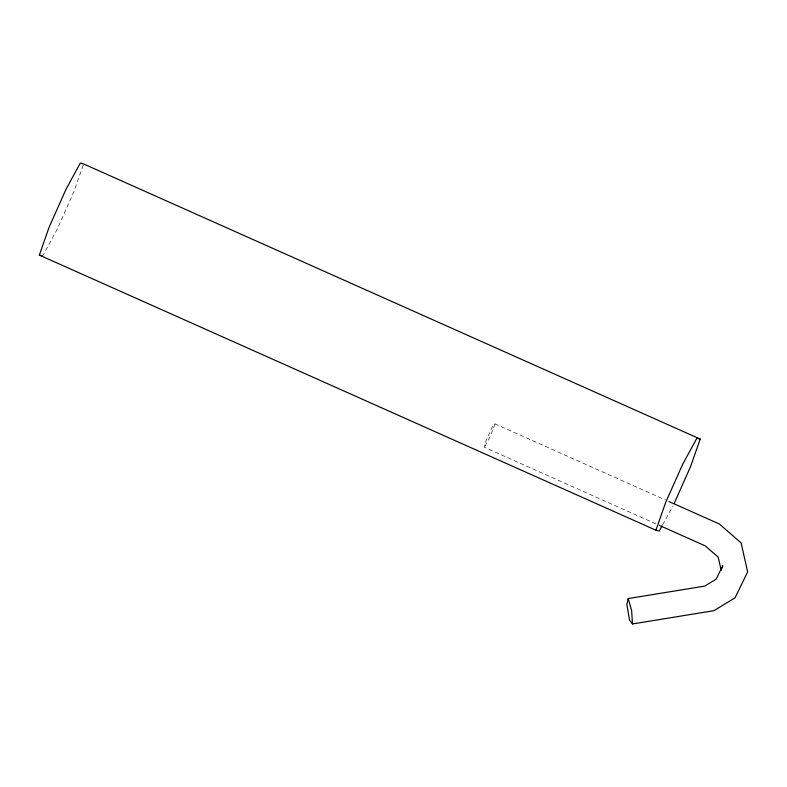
<?xml version="1.0" encoding="UTF-8"?>
<svg xmlns="http://www.w3.org/2000/svg" width="787" height="787" viewBox="0 0 787 787"><rect width="100%" height="100%" fill="white"/><g stroke="black" fill="none" stroke-linecap="round" stroke-linejoin="round"><path stroke-width="0.59" stroke-dasharray="3.94 2.95" d="M655.935 523.867L484.408 447.301L485.736 441.399L492.298 426.928L495.023 423.878L665.546 500.001M83.206 165.093L73.948 191.536L56.979 229.666L43.226 254.939M495.023 423.878L490.144 436.48L484.408 447.301M662.674 524.801L672.993 505.844"/><path stroke-width="1.18" d="M722.24 567.998L722.771 565.646L716.229 579.114L704.798 586.089L628.174 598.573L626.855 604.455L629.521 620.146L632.482 623.953L713.927 610.682L735.078 597.776L747.65 571.883L741.108 542.902L719.397 524.034L668.911 501.496M662.103 525.854L659.231 531.117L655.935 530.222L39.35 255.096L49.01 227.502L65.98 189.372L80.313 163.047L83.609 163.942L700.194 439.067L690.533 466.661L674.066 503.67M655.935 530.222L665.595 502.627L682.565 464.507L696.898 438.172L700.194 439.067M39.35 255.096L42.655 255.991M659.299 525.362L705.26 545.883L718.197 557.127L721.207 570.418M628.174 598.573L631.646 610.623L632.482 623.953"/></g></svg>
